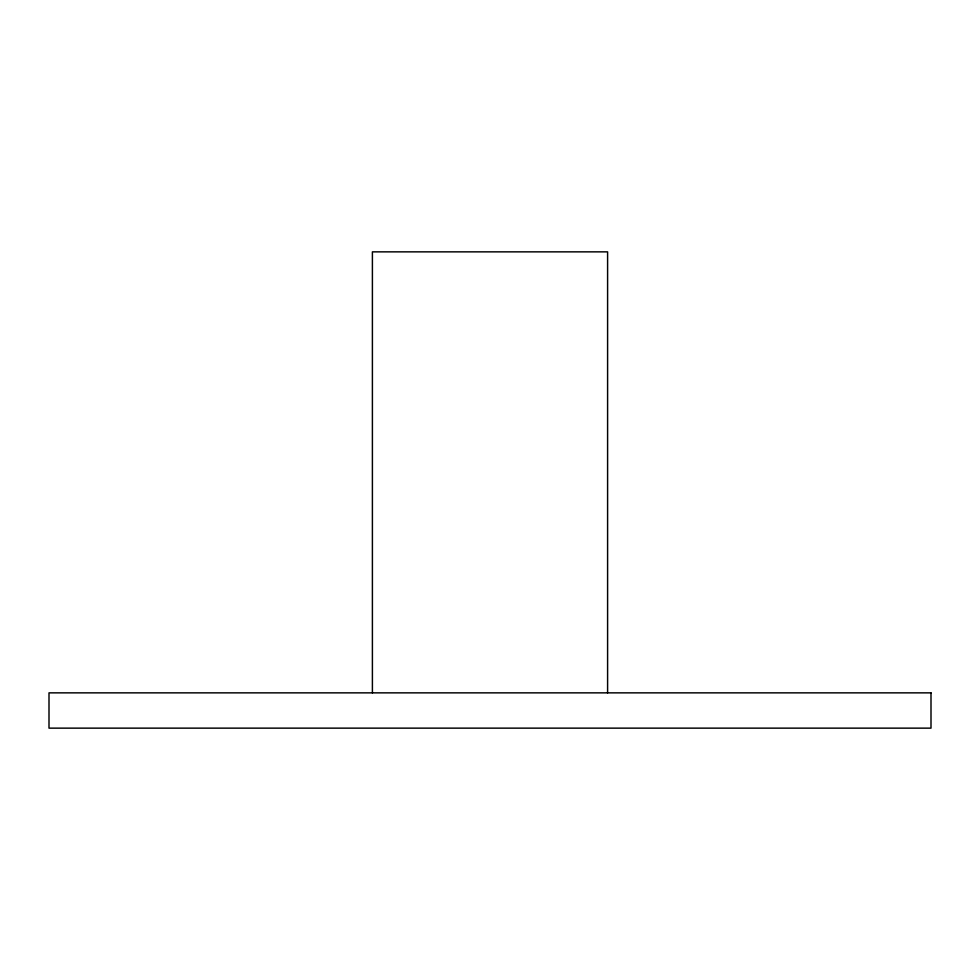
<?xml version="1.0" encoding="UTF-8"?>
<svg xmlns="http://www.w3.org/2000/svg" width="980" height="980" viewBox="0 0 980 980"><rect width="100%" height="100%" fill="white"/><g stroke="black" fill="none" stroke-linecap="round" stroke-linejoin="round"><path stroke-width="1.47" d="M607.6 692.86L607.6 251.86L372.4 251.86L372.4 692.86M931 692.86L49 692.86L49 728.14L931 728.14L931 692.86"/></g></svg>
